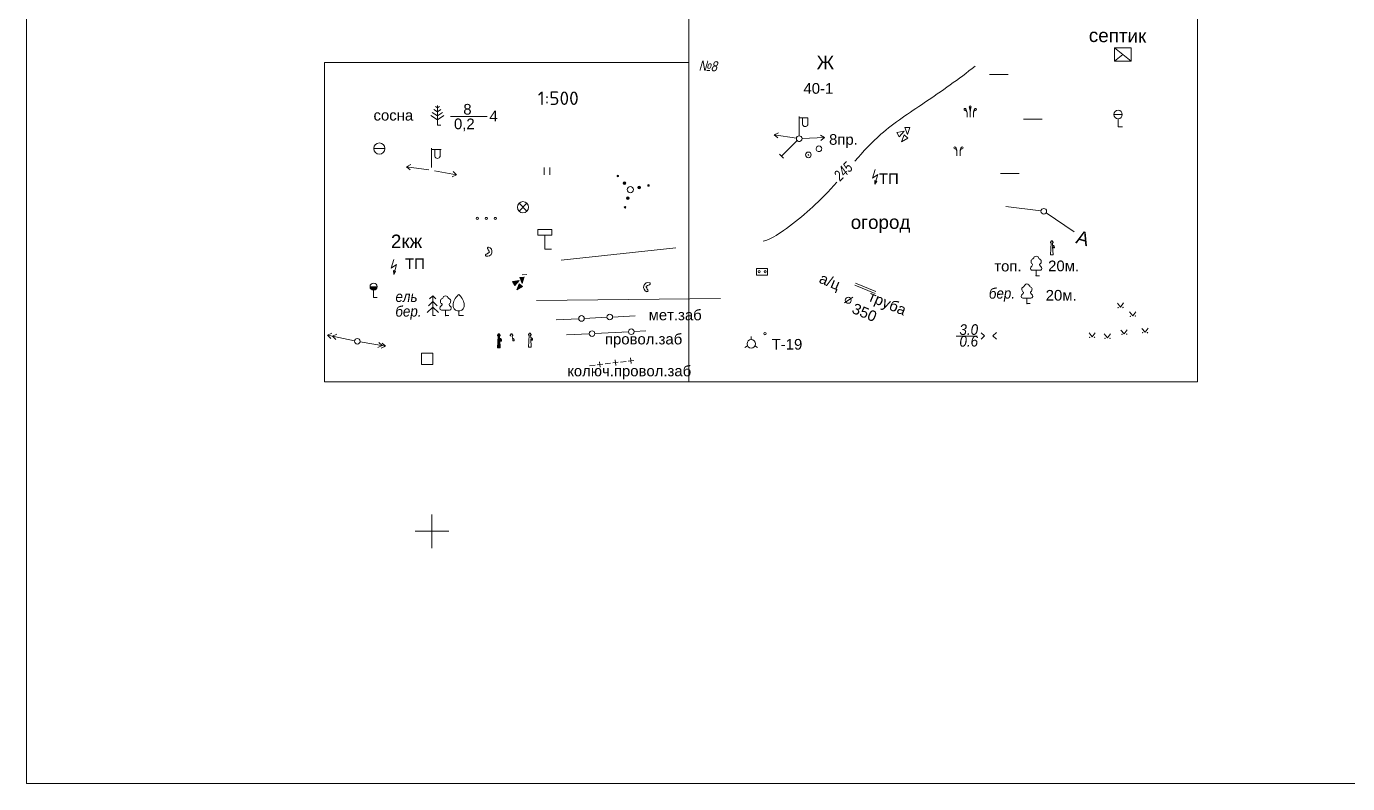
# Model space of a CAD drawing. Header units: metres. Extents: x 5191936 to 10384803, y 4968796 to 9938221.
# Drawn here: x 5192258.8 to 5192376.5, y 4969410.7 to 4969478.1 of the extents above; entities that cross this region are included whole.
import ezdxf
from ezdxf.enums import TextEntityAlignment as Align

# ---------------------------------------------------------------- set-up
doc = ezdxf.new("R2010")
doc.units = ezdxf.units.M
doc.set_wipeout_variables(frame=1)
doc.layers.get('0').update_dxf_attribs({"lineweight": 18})
doc.layers.add('Рамка и сетка', color=7, linetype='Continuous', lineweight=18)
doc.styles.add('5mm', font='simplex', dxfattribs={"height": 5})
doc.styles.add('SHRFT', font='ariali.ttf', dxfattribs={"width": 0.875})
doc.styles.get("Standard").update_dxf_attribs({"font": 'arial.ttf', "width": 0.8, "oblique": 13, "height": 0.9})
doc.linetypes.add('Заборы деревянные1', pattern='A,2.5,[130,ltypeshp.shx,S=0.4,R=0,X=0,Y=-0.4],2.5', length=5)

# ---------------------------------------------------------------- blocks, each defined once
blk = doc.blocks.new('A$C0BF34929')
h = blk.add_hatch(color=256)
h.paths.add_polyline_path([(0, 0.22, 1), (0.39, 0.22, 1)])
h.paths.add_polyline_path([(1.99, 0.2, 1), (1.6, 0.2, 1)])
h.paths.add_polyline_path([(3.2, 0.2, 1), (3.59, 0.2, 1)])
for centre in [(0.2, 0.22), (1.8, 0.2), (3.4, 0.2)]:
    blk.add_circle(centre, 0.197)
blk = doc.blocks.new('A$C5C74050A')
h = blk.add_hatch(color=256)
h.paths.add_polyline_path([(-0.6, 1.9), (-6.6, 1), (-4.6, -2.5)])
h.paths.add_polyline_path([(2.4, -3.5), (-0.7, -1), (-2.8, -6.6)])
h.paths.add_polyline_path([(3.8, 5), (-0.1, 4.8), (2.1, -0.8)])
for p, q in [((-0.6, 1.9), (-6.6, 1)), ((-6.6, 1), (-4.6, -2.5)), ((-4.6, -2.5), (-0.6, 1.9)), ((-0.1, 4.8), (2.1, -0.8)), ((2.1, -0.8), (3.8, 5)), ((-0.7, -1), (-2.8, -6.6)), ((-2.8, -6.6), (2.4, -3.5)), ((2.4, -3.5), (-0.7, -1))]:
    blk.add_line(p, q)
blk = doc.blocks.new('A$C0DC17849')
blk.add_hatch(color=256).paths.add_polyline_path([(0.32, 0.95), (-0.31, 0.95, 1)])
for p, q in [((-0.31, 0.95), (0.32, 0.95)), ((0, 0.63), (0, 0)), ((0, 0), (0.34, 0))]:
    blk.add_line(p, q)
blk.add_circle((0.01, 0.95), 0.319)
blk = doc.blocks.new('11_Лес_Естеств500')
at = {"color": 0}
blk.add_wipeout([(1, 0), (0.87, 0.5), (0.5, 0.87), (0, 1), (-0.5, 0.87), (-0.87, 0.5), (-1, 0), (-0.87, -0.5), (-0.5, -0.87), (0, -1), (0.5, -0.87), (0.87, -0.5)], dxfattribs=at)
for start_param, end_param in [(3.926991, 7.068583), (0.785398, 3.926991)]:
    blk.add_ellipse((0, 0), major_axis=(-0.707, 0.707), ratio=1, start_param=start_param, end_param=end_param, dxfattribs=at)
blk = doc.blocks.new('444444444')
at = {"ltscale": 0.2}
h = blk.add_hatch(color=256, dxfattribs=at)
edge = h.paths.add_edge_path()
edge.add_arc((169772.46, 557985.27), 0.0713, 120, 480)
h = blk.add_hatch(color=256, dxfattribs=at)
edge = h.paths.add_edge_path()
edge.add_arc((169773.04, 557984.64), 0.119, 120, 480)
h = blk.add_hatch(color=256, dxfattribs=at)
edge = h.paths.add_edge_path()
edge.add_arc((169774.36, 557984.24), 0.119, 0, 360)
h = blk.add_hatch(color=256, dxfattribs=at)
edge = h.paths.add_edge_path()
edge.add_arc((169775.19, 557984.43), 0.0713, 120, 480)
h = blk.add_hatch(color=256, dxfattribs=at)
edge = h.paths.add_edge_path()
edge.add_arc((169773.35, 557983.3), 0.119, 0, 360)
h = blk.add_hatch(color=256, dxfattribs=at)
edge = h.paths.add_edge_path()
edge.add_arc((169773.1, 557982.48), 0.0713, 0, 360)
for centre, radius in [((169772.46, 557985.27), 0.0713), ((169773.04, 557984.64), 0.119), ((169773.58, 557984.06), 0.275), ((169774.36, 557984.24), 0.119), ((169775.19, 557984.43), 0.0713), ((169773.35, 557983.3), 0.119), ((169773.1, 557982.48), 0.0713)]:
    blk.add_circle(centre, radius, dxfattribs=at)
blk = doc.blocks.new('A$C2DB67165')
at = {"linetype": 'Continuous'}
for p, q in [((-1.86, 0.53), (-2.23, 0.33)), ((-1.91, 0.06), (-2.23, 0.33)), ((-2.23, 0.33), (-0.25, 0.03))]:
    blk.add_line(p, q, dxfattribs=at)
blk = doc.blocks.new('A$C49260C2C')
at = {"linetype": 'Continuous'}
for p in [(0.25, 0), (1.89, 0.31), (1.91, -0.17)]:
    blk.add_line(p, (2.24, 0.08), dxfattribs=at)
blk = doc.blocks.new('A$C0C2F7919')
for p, q in [((0, 0.25), (0, 1.97)), ((0, 1.85), (0.75, 1.85))]:
    blk.add_line(p, q)
for points in [[(0.28, 1.85), (0.28, 1.25)], [(0.75, 1.23), (0.75, 1.85)]]:
    blk.add_lwpolyline(points)
blk.add_arc((0.52, 1.3), 0.24, 192.0766, 342.8307)
blk = doc.blocks.new('A$C7F940618')
for p, q in [((-0.75, 0.6), (0.75, -0.6)), ((-0.75, -0.6), (-0.75, 0.6)), ((-0.75, 0.6), (0.75, 0.6)), ((0, 0), (-0.75, -0.6)), ((0.75, 0.6), (0.75, -0.6)), ((0.75, -0.6), (-0.75, -0.6))]:
    blk.add_line(p, q)
blk = doc.blocks.new('A$C229A3EC1')
blk.add_line((0.75, -0.6), (-0.75, -0.6))
blk.add_blockref('A$C7F940618', (0, 0))
blk = doc.blocks.new('A$C12995845')
for p, q in [((-0.19, 0.48), (0.19, 0.48)), ((0, 0), (0, 0.48)), ((0, 0), (0.3, 0))]:
    blk.add_line(p, q)
for points, start_tangent, end_tangent in [([(0, 1.75), (-0.17, 1.67), (-0.25, 1.53), (-0.34, 1.46), (-0.44, 1.37), (-0.45, 1.22), (-0.4, 1.1), (-0.31, 1.01), (-0.34, 0.9), (-0.44, 0.8), (-0.48, 0.74), (-0.48, 0.55), (-0.19, 0.48)], (-0.966024, -0.258451), (0.999929, 0.011947)), ([(0, 1.75), (0.17, 1.67), (0.25, 1.53), (0.34, 1.46), (0.44, 1.37), (0.45, 1.22), (0.4, 1.1), (0.31, 1.01), (0.34, 0.9), (0.44, 0.8), (0.48, 0.74), (0.48, 0.55), (0.19, 0.48)], (0.966024, -0.258451), (-0.999929, 0.011947))]:
    blk.add_spline(points, degree=3, dxfattribs=dict(start_tangent=start_tangent, end_tangent=end_tangent))
blk.add_point((0, 0))
blk = doc.blocks.new('A$C15EC5BA6')
for p, q in [((0, 0.962), (-0.301, 0.661)), ((0, 1.347), (-0.218, 1.129)), ((0, 1.347), (0, 0)), ((0, 1.347), (0.218, 1.129)), ((0, 0.962), (0.301, 0.661)), ((0, 0.577), (-0.385, 0.192)), ((0, 0.577), (0.385, 0.192)), ((0, 0), (0.192, 0))]:
    blk.add_line(p, q)
blk = doc.blocks.new('A$C4E5A2AC7')
for p, q in [((-0.2, 0.48), (0.2, 0.48)), ((0, 0), (0, 0.48)), ((0, 0), (0.3, 0))]:
    blk.add_line(p, q)
for points, start_tangent, end_tangent in [([(0, 1.77), (-0.17, 1.69), (-0.25, 1.55), (-0.35, 1.48), (-0.44, 1.39), (-0.45, 1.23), (-0.41, 1.11), (-0.31, 1.02), (-0.35, 0.91), (-0.44, 0.81), (-0.49, 0.75), (-0.48, 0.55), (-0.2, 0.48)], (-0.966024, -0.258451), (0.999929, 0.011947)), ([(0, 1.77), (0.17, 1.69), (0.25, 1.55), (0.35, 1.48), (0.44, 1.39), (0.45, 1.23), (0.41, 1.11), (0.31, 1.02), (0.35, 0.91), (0.44, 0.81), (0.49, 0.75), (0.48, 0.55), (0.2, 0.48)], (0.966024, -0.258451), (-0.999929, 0.011947))]:
    blk.add_spline(points, degree=3, dxfattribs=dict(start_tangent=start_tangent, end_tangent=end_tangent))
blk.add_point((0, 0))
blk = doc.blocks.new('A$C37542DDF')
for q in [(0, 0.43), (0.43, 0)]:
    blk.add_line((0, 0), q)
for points, start_tangent, end_tangent in [([(0, 1.9), (-0.23, 1.64), (-0.47, 1.18), (-0.49, 0.82), (-0.35, 0.54), (-0.23, 0.47), (0, 0.43)], (-0.724286, -0.6895), (1, 0)), ([(0, 1.9), (0.23, 1.64), (0.47, 1.18), (0.49, 0.82), (0.35, 0.54), (0.23, 0.47), (0, 0.43)], (0.724286, -0.6895), (-1, 0))]:
    blk.add_spline(points, degree=3, dxfattribs=dict(start_tangent=start_tangent, end_tangent=end_tangent))
blk = doc.blocks.new('A$C265969BE')
for p, q in [((-0.19, -0.16), (-1.58, -1.57)), ((-1.4, -1.74), (-1.76, -1.39))]:
    blk.add_line(p, q)
blk = doc.blocks.new('AUDIT_I_111022101855-3')
blk.add_wipeout([(0.95, 0), (0.82, 0.47), (0.47, 0.82), (0, 0.95), (-0.48, 0.82), (-0.82, 0.47), (-0.95, 0), (-0.82, -0.48), (-0.48, -0.82), (0, -0.95), (0.47, -0.82), (0.82, -0.48)])
blk = doc.blocks.new('04_КолСмБензопр')
at = {"color": 0, "xscale": 1.052599999999984, "yscale": 1.052599999999984}
blk.add_blockref('AUDIT_I_111022101855-3', (0, 0), dxfattribs=at)
h = blk.add_hatch(color=0)
edge = h.paths.add_edge_path()
edge.add_ellipse((0, 0), major_axis=(0.0744, 0.0744), ratio=1, start_angle=0, end_angle=360)
at = {"color": 0}
for major_axis in [(0.707, 0.707), (0.0744, 0.0744)]:
    blk.add_ellipse((0, 0), major_axis=major_axis, ratio=1, start_param=5.497787, end_param=11.780972, dxfattribs=at)
blk = doc.blocks.new('A$C01CE7903')
for q in [(-0.28, 0.36), (0.28, 0.35)]:
    blk.add_line((0, 0), q)
for centre in [(-0.22, -0.04), (0.22, -0.04)]:
    blk.add_circle(centre, 0.0185)
blk = doc.blocks.new('A$C48A63957')
h = blk.add_hatch(color=256)
edge = h.paths.add_edge_path()
edge.add_spline(control_points=[(0.08, 0.73), (0.08, 0.73), (0.09, 0.73), (0.1, 0.72), (0.11, 0.72), (0.11, 0.72)], knot_values=[0.007088, 0.007088, 0.007088, 0.007088, 0.025129, 0.048363, 0.0766, 0.0766, 0.0766, 0.0766], degree=3, periodic=0)
edge.add_spline(control_points=[(0.11, 0.72), (0.12, 0.7), (0.13, 0.68), (0.13, 0.64), (0.14, 0.62), (0.14, 0.61)], knot_values=[0.258256, 0.258256, 0.258256, 0.258256, 0.335223, 0.43074, 0.47135, 0.47135, 0.47135, 0.47135], degree=3, periodic=0)
edge.add_line((0.14, 0.61), (0.23, 0.61))
edge.add_line((0.23, 0.61), (0.23, 0.63))
edge.add_spline(control_points=[(0.23, 0.63), (0.23, 0.66), (0.23, 0.7), (0.22, 0.75), (0.2, 0.8), (0.16, 0.82), (0.13, 0.84), (0.11, 0.84), (0.1, 0.84)], knot_values=[0.019277, 0.019277, 0.019277, 0.019277, 0.16436, 0.259877, 0.354967, 0.43775, 0.521978, 0.575823, 0.575823, 0.575823, 0.575823], degree=3, periodic=0)
edge.add_line((0.1, 0.84), (0.07, 0.84))
edge.add_line((0.07, 0.84), (0.06, 1.06))
edge.add_line((0.06, 1.06), (0.12, 1.06))
edge.add_line((0.12, 1.06), (0.12, 1.17))
edge.add_line((0.12, 1.17), (0.06, 1.17))
edge.add_line((0.06, 1.17), (0.06, 1.25))
edge.add_line((0.06, 1.25), (-0.06, 1.25))
edge.add_line((-0.06, 1.25), (-0.06, 1.17))
edge.add_line((-0.06, 1.17), (-0.12, 1.17))
edge.add_line((-0.12, 1.17), (-0.12, 1.06))
edge.add_line((-0.12, 1.06), (-0.06, 1.06))
edge.add_line((-0.06, 1.06), (-0.12, 0))
edge.add_line((-0.12, 0), (0.12, 0))
edge.add_line((0.12, 0), (0.08, 0.73))
at = {"linetype": 'Continuous'}
for p, q in [((-0.06, 1.25), (0.06, 1.25)), ((-0.06, 1.17), (-0.06, 1.25)), ((-0.06, 1.17), (-0.06, 1.25)), ((-0.06, 1.25), (0.06, 1.25)), ((0.06, 1.17), (0.06, 1.25)), ((0.06, 1.17), (0.06, 1.25)), ((-0.12, 1.06), (-0.12, 1.17)), ((-0.12, 1.17), (-0.06, 1.17)), ((-0.12, 1.17), (-0.06, 1.17)), ((-0.12, 1.06), (-0.12, 1.17)), ((-0.06, 1.06), (-0.12, 1.06)), ((-0.06, 1.06), (-0.12, 0)), ((-0.06, 1.06), (-0.12, 0)), ((-0.06, 1.06), (-0.12, 1.06)), ((0.12, 0), (-0.12, 0)), ((0.12, 0), (-0.12, 0)), ((0.12, 1.17), (0.06, 1.17)), ((0.12, 1.17), (0.06, 1.17)), ((0.06, 1.06), (0.12, 1.06)), ((0.06, 1.06), (0.07, 0.84)), ((0.06, 1.06), (0.07, 0.84)), ((0.06, 1.06), (0.12, 1.06)), ((0.1, 0.84), (0.07, 0.84)), ((0.1, 0.84), (0.07, 0.84)), ((0.08, 0.73), (0.12, 0)), ((0.08, 0.73), (0.12, 0)), ((0.12, 1.17), (0.12, 1.06)), ((0.12, 1.17), (0.12, 1.06)), ((0.14, 0.61), (0.23, 0.61)), ((0.14, 0.61), (0.23, 0.61)), ((0.23, 0.63), (0.23, 0.61)), ((0.23, 0.63), (0.23, 0.61))]:
    blk.add_line(p, q, dxfattribs=at)
for points, knots in [([(0.11, 0.72), (0.11, 0.72), (0.1, 0.72), (0.09, 0.73), (0.08, 0.73), (0.08, 0.73)], [0.00708838, 0.00708838, 0.00708838, 0.00708838, 0.03532512, 0.05855845, 0.07659951, 0.07659951, 0.07659951, 0.07659951]), ([(0.11, 0.72), (0.11, 0.72), (0.1, 0.72), (0.09, 0.73), (0.08, 0.73), (0.08, 0.73)], [0.00708838, 0.00708838, 0.00708838, 0.00708838, 0.03532512, 0.05855845, 0.07659951, 0.07659951, 0.07659951, 0.07659951]), ([(0.1, 0.84), (0.11, 0.84), (0.13, 0.84), (0.16, 0.82), (0.2, 0.8), (0.22, 0.75), (0.23, 0.7), (0.23, 0.66), (0.23, 0.63)], [0.0192771, 0.0192771, 0.0192771, 0.0192771, 0.0731216, 0.1573495, 0.240133, 0.3352229, 0.4307402, 0.5758226, 0.5758226, 0.5758226, 0.5758226]), ([(0.1, 0.84), (0.11, 0.84), (0.13, 0.84), (0.16, 0.82), (0.2, 0.8), (0.22, 0.75), (0.23, 0.7), (0.23, 0.66), (0.23, 0.63)], [0.0192771, 0.0192771, 0.0192771, 0.0192771, 0.0731216, 0.1573495, 0.240133, 0.3352229, 0.4307402, 0.5758226, 0.5758226, 0.5758226, 0.5758226]), ([(0.11, 0.72), (0.12, 0.7), (0.13, 0.68), (0.13, 0.64), (0.14, 0.62), (0.14, 0.61)], [0.2582558, 0.2582558, 0.2582558, 0.2582558, 0.3352229, 0.4307402, 0.4713503, 0.4713503, 0.4713503, 0.4713503]), ([(0.11, 0.72), (0.12, 0.7), (0.13, 0.68), (0.13, 0.64), (0.14, 0.62), (0.14, 0.61)], [0.2582558, 0.2582558, 0.2582558, 0.2582558, 0.3352229, 0.4307402, 0.4713503, 0.4713503, 0.4713503, 0.4713503])]:
    blk.add_open_spline(points, degree=3, knots=knots, dxfattribs=at)

msp = doc.modelspace()

# ---------------------------------------------------------------- linework, layer by layer
for p, q in [((5192344.61, 4969473.81), (5192346.27, 4969473.81)), ((5192295.41, 4969469.32), (5192295.41, 4969471.07)), ((5192342.89, 4969470.02), (5192342.89, 4969470.95)), ((5192342.6, 4969470.02), (5192342.6, 4969470.42)), ((5192343.18, 4969470.02), (5192343.18, 4969470.42)), ((5192347.64, 4969469.84), (5192349.3, 4969469.84)), ((5192355.69, 4969470.26), (5192356.44, 4969470.26)), ((5192356.06, 4969469.88), (5192356.06, 4969469.15)), ((5192295.41, 4969469.32), (5192295.71, 4969469.32)), ((5192337, 4969468.76), (5192336.34, 4969468.66)), ((5192336.34, 4969468.66), (5192336.55, 4969468.27)), ((5192336.55, 4969468.27), (5192337, 4969468.76)), ((5192337.5, 4969469.11), (5192337.05, 4969469.09)), ((5192337.05, 4969469.09), (5192337.3, 4969468.47)), ((5192337.3, 4969468.47), (5192337.5, 4969469.11)), ((5192356.06, 4969469.15), (5192356.46, 4969469.15)), ((5192336.99, 4969468.44), (5192336.75, 4969467.81)), ((5192336.75, 4969467.81), (5192337.33, 4969468.16)), ((5192337.33, 4969468.16), (5192336.99, 4969468.44)), ((5192294.9, 4969465.53), (5192294.9, 4969467.26)), ((5192294.9, 4969467.14), (5192295.76, 4969467.14)), ((5192341.69, 4969466.58), (5192341.69, 4969466.99)), ((5192341.98, 4969466.58), (5192341.98, 4969466.99)), ((5192304.94, 4969465.53), (5192304.94, 4969464.88)), ((5192305.44, 4969465.53), (5192305.44, 4969464.88)), ((5192345.58, 4969464.99), (5192347.24, 4969464.99)), ((5192303.39, 4969461.65), (5192302.69, 4969462.35)), ((5192303.39, 4969462.35), (5192302.69, 4969461.65)), ((5192349.65, 4969461.5), (5192352.15, 4969459.82)), ((5192304.35, 4969460.01), (5192304.35, 4969459.51)), ((5192305.6, 4969460.01), (5192304.35, 4969460.01)), ((5192304.35, 4969459.51), (5192304.98, 4969459.51)), ((5192304.35, 4969459.51), (5192305.6, 4969459.51)), ((5192304.98, 4969458.26), (5192304.98, 4969459.51)), ((5192305.6, 4969459.51), (5192305.6, 4969460.01)), ((5192304.98, 4969458.26), (5192305.58, 4969458.26)), ((5192303.38, 4969456.01), (5192302.98, 4969455.99)), ((5192323.83, 4969456.55), (5192323.83, 4969455.95)), ((5192324.83, 4969456.55), (5192323.83, 4969456.55)), ((5192323.83, 4969455.95), (5192324.83, 4969455.95)), ((5192324.83, 4969455.95), (5192324.83, 4969456.55)), ((5192332.61, 4969455.06), (5192334.42, 4969454.32)), ((5192332.68, 4969455.22), (5192334.49, 4969454.49)), ((5192356.29, 4969453.11), (5192356, 4969453.45)), ((5192356.29, 4969453.11), (5192356.55, 4969453.47)), ((5192357.37, 4969452.33), (5192357.08, 4969452.67)), ((5192357.37, 4969452.33), (5192357.63, 4969452.69)), ((5192309.44, 4969450.75), (5192312.44, 4969450.9)), ((5192344.17, 4969450.54), (5192343.85, 4969450.82)), ((5192344.91, 4969450.54), (5192345.23, 4969450.83)), ((5192353.74, 4969450.46), (5192353.47, 4969450.81)), ((5192353.74, 4969450.46), (5192354.02, 4969450.81)), ((5192356.61, 4969450.72), (5192356.32, 4969451.06)), ((5192356.61, 4969450.72), (5192356.87, 4969451.08)), ((5192358.46, 4969450.87), (5192358.17, 4969451.21)), ((5192358.46, 4969450.87), (5192358.73, 4969451.23)), ((5192285.63, 4969450.61), (5192286.07, 4969450.52)), ((5192290.79, 4969449.61), (5192288.52, 4969450.02)), ((5192341.63, 4969450.52), (5192343.5, 4969450.52)), ((5192344.17, 4969450.54), (5192343.85, 4969450.26)), ((5192344.91, 4969450.54), (5192345.23, 4969450.26)), ((5192312.63, 4969448.57), (5192312.69, 4969448.08)), ((5192308.97, 4969447.88), (5192309.47, 4969447.94)), ((5192309.65, 4969447.97), (5192310.15, 4969448.02)), ((5192309.87, 4969448.24), (5192309.93, 4969447.75)), ((5192310.35, 4969448.05), (5192310.85, 4969448.11)), ((5192311.03, 4969448.13), (5192311.53, 4969448.19)), ((5192311.25, 4969448.41), (5192311.31, 4969447.91)), ((5192311.73, 4969448.21), (5192312.23, 4969448.27)), ((5192312.41, 4969448.3), (5192312.91, 4969448.35))]:
    msp.add_line(p, q)
at = {"ltscale": 0.2}
for p, q in [((5192295.41, 4969470.84), (5192295.23, 4969470.97)), ((5192295.41, 4969470.84), (5192295.59, 4969470.97)), ((5192295.41, 4969469.79), (5192294.83, 4969470.18)), ((5192295.41, 4969470.14), (5192294.96, 4969470.45)), ((5192295.41, 4969470.49), (5192295.1, 4969470.71)), ((5192295.41, 4969470.49), (5192295.73, 4969470.71)), ((5192295.41, 4969470.14), (5192295.86, 4969470.45)), ((5192295.41, 4969469.79), (5192295.99, 4969470.18)), ((5192296.57, 4969470.08), (5192299.85, 4969470.08)), ((5192334.42, 4969465.35), (5192334.17, 4969464.6)), ((5192334.17, 4969464.6), (5192334.66, 4969464.92)), ((5192334.4, 4969464.04), (5192334.39, 4969464.37)), ((5192334.39, 4969464.37), (5192334.53, 4969464.31)), ((5192334.66, 4969464.92), (5192334.4, 4969464.04)), ((5192334.57, 4969464.3), (5192334.4, 4969464.04)), ((5192334.53, 4969464.31), (5192334.57, 4969464.3)), ((5192349.19, 4969461.67), (5192346.05, 4969462.05)), ((5192291.53, 4969457.33), (5192291.28, 4969456.58)), ((5192291.28, 4969456.58), (5192291.78, 4969456.89)), ((5192291.78, 4969456.89), (5192291.52, 4969456.02)), ((5192291.5, 4969456.35), (5192291.65, 4969456.29)), ((5192291.52, 4969456.02), (5192291.5, 4969456.35)), ((5192291.68, 4969456.28), (5192291.52, 4969456.02)), ((5192291.65, 4969456.29), (5192291.68, 4969456.28)), ((5192332.42, 4969453.99), (5192331.68, 4969453.47)), ((5192323.05, 4969449.64), (5192322.81, 4969449.5)), ((5192323.38, 4969450.2), (5192323.38, 4969450.48)), ((5192323.7, 4969449.64), (5192323.94, 4969449.5))]:
    msp.add_line(p, q, dxfattribs=at)
at = {"linetype": 'Continuous'}
for p, q in [((5192290.24, 4969467.23), (5192289.74, 4969467.23)), ((5192290.24, 4969467.23), (5192290.74, 4969467.23)), ((5192293.04, 4969465.8), (5192292.67, 4969465.59)), ((5192293, 4969465.32), (5192292.67, 4969465.59)), ((5192292.67, 4969465.59), (5192294.65, 4969465.32)), ((5192295.14, 4969465.24), (5192297.11, 4969464.89)), ((5192296.82, 4969465.19), (5192297.11, 4969464.89)), ((5192296.73, 4969464.72), (5192297.11, 4969464.89)), ((5192350.03, 4969458.83), (5192350.03, 4969458.93)), ((5192350.03, 4969458.93), (5192350.1, 4969458.93)), ((5192350.1, 4969458.83), (5192350.03, 4969458.83)), ((5192350.1, 4969458.83), (5192350.03, 4969457.76)), ((5192350.1, 4969459.01), (5192350.21, 4969459.01)), ((5192350.1, 4969458.93), (5192350.1, 4969459.01)), ((5192350.21, 4969458.93), (5192350.21, 4969459.01)), ((5192350.28, 4969458.93), (5192350.21, 4969458.93)), ((5192350.21, 4969458.83), (5192350.28, 4969458.83)), ((5192350.21, 4969458.83), (5192350.23, 4969458.6)), ((5192350.25, 4969458.6), (5192350.23, 4969458.6)), ((5192350.23, 4969458.49), (5192350.28, 4969457.76)), ((5192350.28, 4969458.93), (5192350.28, 4969458.83)), ((5192350.29, 4969458.38), (5192350.39, 4969458.38)), ((5192350.39, 4969458.4), (5192350.39, 4969458.38)), ((5192350.28, 4969457.76), (5192350.03, 4969457.76)), ((5192286.02, 4969450.77), (5192285.63, 4969450.61)), ((5192285.92, 4969450.3), (5192285.63, 4969450.61)), ((5192286.46, 4969450.68), (5192286.07, 4969450.52)), ((5192288.03, 4969450.09), (5192286.07, 4969450.52)), ((5192286.36, 4969450.21), (5192286.07, 4969450.52)), ((5192290.11, 4969449.49), (5192290.49, 4969449.67)), ((5192290.19, 4969449.96), (5192290.49, 4969449.67)), ((5192290.49, 4969449.9), (5192290.79, 4969449.61)), ((5192301.89, 4969450.54), (5192301.89, 4969450.64)), ((5192301.89, 4969450.64), (5192301.96, 4969450.64)), ((5192301.89, 4969450.64), (5192301.96, 4969450.64)), ((5192301.89, 4969450.54), (5192301.89, 4969450.64)), ((5192301.96, 4969450.54), (5192301.89, 4969450.54)), ((5192301.96, 4969450.54), (5192301.89, 4969450.54)), ((5192301.96, 4969450.73), (5192302.07, 4969450.73)), ((5192301.96, 4969450.64), (5192301.96, 4969450.73)), ((5192301.96, 4969450.64), (5192301.96, 4969450.73)), ((5192301.96, 4969450.73), (5192302.07, 4969450.73)), ((5192302.07, 4969450.64), (5192302.07, 4969450.73)), ((5192302.07, 4969450.64), (5192302.07, 4969450.73)), ((5192302.14, 4969450.64), (5192302.07, 4969450.64)), ((5192302.14, 4969450.64), (5192302.07, 4969450.64)), ((5192302.07, 4969450.54), (5192302.14, 4969450.54)), ((5192302.07, 4969450.54), (5192302.09, 4969450.32)), ((5192302.07, 4969450.54), (5192302.09, 4969450.32)), ((5192302.07, 4969450.54), (5192302.14, 4969450.54)), ((5192302.11, 4969450.32), (5192302.09, 4969450.32)), ((5192302.11, 4969450.32), (5192302.09, 4969450.32)), ((5192302.14, 4969450.64), (5192302.14, 4969450.54)), ((5192302.14, 4969450.64), (5192302.14, 4969450.54)), ((5192302.15, 4969450.09), (5192302.25, 4969450.09)), ((5192302.15, 4969450.09), (5192302.25, 4969450.09)), ((5192302.25, 4969450.11), (5192302.25, 4969450.09)), ((5192302.25, 4969450.11), (5192302.25, 4969450.09)), ((5192303.53, 4969450.6), (5192303.53, 4969450.7)), ((5192303.53, 4969450.7), (5192303.6, 4969450.7)), ((5192303.53, 4969450.7), (5192303.6, 4969450.7)), ((5192303.53, 4969450.6), (5192303.53, 4969450.7)), ((5192303.6, 4969450.6), (5192303.53, 4969450.6)), ((5192303.6, 4969450.6), (5192303.53, 4969449.53)), ((5192303.6, 4969450.6), (5192303.53, 4969449.53)), ((5192303.6, 4969450.6), (5192303.53, 4969450.6)), ((5192303.6, 4969450.78), (5192303.72, 4969450.78)), ((5192303.6, 4969450.7), (5192303.6, 4969450.78)), ((5192303.6, 4969450.7), (5192303.6, 4969450.78)), ((5192303.6, 4969450.78), (5192303.72, 4969450.78)), ((5192303.72, 4969450.7), (5192303.72, 4969450.78)), ((5192303.72, 4969450.7), (5192303.72, 4969450.78)), ((5192303.78, 4969450.7), (5192303.72, 4969450.7)), ((5192303.78, 4969450.7), (5192303.72, 4969450.7)), ((5192303.72, 4969450.6), (5192303.78, 4969450.6)), ((5192303.72, 4969450.6), (5192303.73, 4969450.37)), ((5192303.72, 4969450.6), (5192303.73, 4969450.37)), ((5192303.72, 4969450.6), (5192303.78, 4969450.6)), ((5192303.76, 4969450.37), (5192303.73, 4969450.37)), ((5192303.76, 4969450.37), (5192303.73, 4969450.37)), ((5192303.74, 4969450.27), (5192303.78, 4969449.53)), ((5192303.74, 4969450.27), (5192303.78, 4969449.53)), ((5192303.78, 4969450.7), (5192303.78, 4969450.6)), ((5192303.78, 4969450.7), (5192303.78, 4969450.6)), ((5192303.8, 4969450.15), (5192303.89, 4969450.15)), ((5192303.8, 4969450.15), (5192303.89, 4969450.15)), ((5192303.89, 4969450.17), (5192303.89, 4969450.15)), ((5192303.89, 4969450.17), (5192303.89, 4969450.15)), ((5192290.41, 4969449.44), (5192290.79, 4969449.61)), ((5192303.78, 4969449.53), (5192303.53, 4969449.53)), ((5192303.78, 4969449.53), (5192303.53, 4969449.53))]:
    msp.add_line(p, q, dxfattribs=at)
at = {"linetype": 'Заборы деревянные1', "ltscale": 0.9}
for p, q in [((5192306.43, 4969457.27), (5192316.66, 4969458.38)), ((5192304.25, 4969453.7), (5192320.64, 4969453.86))]:
    msp.add_line(p, q, dxfattribs=at)
at = {"ltscale": 1.188}
for p, q in [((5192308, 4969452.07), (5192305.99, 4969451.97)), ((5192310.52, 4969452.2), (5192308.5, 4969452.09)), ((5192313.03, 4969452.32), (5192311.02, 4969452.22)), ((5192312.44, 4969450.9), (5192311.96, 4969450.87)), ((5192313.97, 4969450.98), (5192312.94, 4969450.92)), ((5192308.94, 4969450.72), (5192306.93, 4969450.62))]:
    msp.add_line(p, q, dxfattribs=at)
at = {"color": 6, "ltscale": 20, "flags": 128}
msp.add_lwpolyline([(5192258.8, 4969575.28), (5192487.32, 4969575.28), (5192487.32, 4969410.66), (5192258.8, 4969410.66)], close=True, dxfattribs=at)
at = {"color": 102, "flags": 128}
msp.add_lwpolyline([(5192317.82, 4969481.72), (5192363.13, 4969481.72), (5192363.13, 4969446.45), (5192317.82, 4969446.45)], close=True, dxfattribs=at)
at = {"flags": 128}
for points in [[(5192285.34, 4969474.9), (5192317.82, 4969474.9), (5192317.82, 4969446.45), (5192285.34, 4969446.45)], [(5192323.83, 4969456.55), (5192324.83, 4969456.55), (5192324.83, 4969455.95), (5192323.83, 4969455.95)], [(5192294.01, 4969448.99), (5192295.01, 4969448.99), (5192295.01, 4969447.99), (5192294.01, 4969447.99)]]:
    msp.add_lwpolyline(points, close=True, dxfattribs=at)
for points in [[(5192295.19, 4969467.14), (5192295.19, 4969466.54)], [(5192295.65, 4969466.52), (5192295.65, 4969467.14)]]:
    msp.add_lwpolyline(points, dxfattribs=at)
for centre, radius in [((5192342.89, 4969470.95), 0.0874), ((5192342.42, 4969470.72), 0.0874), ((5192343.36, 4969470.72), 0.0874), ((5192356.06, 4969470.26), 0.375), ((5192341.52, 4969467.28), 0.0874), ((5192342.16, 4969467.28), 0.0874), ((5192303.04, 4969462), 0.5), ((5192324.08, 4969456.26), 0.0986), ((5192324.62, 4969456.25), 0.0986), ((5192308.25, 4969452.09), 0.25), ((5192310.77, 4969452.22), 0.25), ((5192356.07, 4969453.06), 0.0185), ((5192356.51, 4969453.07), 0.0185), ((5192357.16, 4969452.28), 0.0185), ((5192357.59, 4969452.3), 0.0185), ((5192309.19, 4969450.74), 0.25), ((5192312.69, 4969450.91), 0.25), ((5192358.25, 4969450.82), 0.0185), ((5192358.68, 4969450.83), 0.0185), ((5192353.53, 4969450.41), 0.0185), ((5192353.96, 4969450.41), 0.0185), ((5192356.4, 4969450.67), 0.0185), ((5192356.83, 4969450.69), 0.0185)]:
    msp.add_circle(centre, radius)
at = {"linetype": 'Continuous'}
for centre, radius in [((5192290.24, 4969467.23), 0.5), ((5192327.65, 4969468.11), 0.25), ((5192349.44, 4969461.64), 0.25), ((5192288.28, 4969450.06), 0.25)]:
    msp.add_circle(centre, radius, dxfattribs=at)
at = {"ltscale": 0.2}
for centre, radius in [((5192332.02, 4969453.71), 0.263), ((5192324.59, 4969450.74), 0.103), ((5192323.38, 4969449.83), 0.375)]:
    msp.add_circle(centre, radius, dxfattribs=at)
msp.add_arc((5192295.42, 4969466.59), 0.24, 192.0766, 342.8307)
at = {"color": 36, "ltscale": 0.2}
for centre, start, end in [((5192299.86, 4969458.06), 253.6114, 342.0522), ((5192299.85, 4969458.03), 346.9265, 75.3673)]:
    msp.add_arc(centre, 0.433, start, end, dxfattribs=at)
at = {"ltscale": 0.2}
for centre, start, end in [((5192314.21, 4969454.89), 163.8265, 252.2674), ((5192314.2, 4969454.86), 70.5114, 158.9523)]:
    msp.add_arc(centre, 0.433, start, end, dxfattribs=at)
at = {"color": 36}
for points, knots in [([(5192343.33, 4969474.56), (5192341.86, 4969473.42), (5192339.05, 4969471.42), (5192335.18, 4969468.94), (5192333.35, 4969466.95), (5192332.61, 4969466.11)], [35.021302, 35.021302, 35.021302, 35.021302, 46.186362, 55.723241, 62.401797, 62.401797, 62.401797, 62.401797]), ([(5192330.99, 4969464.24), (5192330.76, 4969463.97), (5192329.32, 4969462.38), (5192327.21, 4969460.51), (5192325.1, 4969459.15), (5192324.45, 4969458.97)], [67.328845, 67.328845, 67.328845, 67.328845, 69.471218, 80.186507, 84.245892, 84.245892, 84.245892, 84.245892])]:
    msp.add_open_spline(points, degree=3, knots=knots, dxfattribs=at)
for points, start_tangent, end_tangent in [([(5192342.8, 4969470.95), (5192342.89, 4969470.48)], (0.301482, -0.953472), (0, -1)), ([(5192342.98, 4969470.95), (5192342.89, 4969470.48)], (-0.301482, -0.953472), (0, -1)), ([(5192342.42, 4969470.63), (5192342.53, 4969470.58), (5192342.6, 4969470.42)], (0.997724, -0.067425), (0.309455, -0.950914)), ([(5192342.49, 4969470.77), (5192342.6, 4969470.42)], (0.543405, -0.839471), (0, -1)), ([(5192343.29, 4969470.77), (5192343.18, 4969470.42)], (-0.543405, -0.839471), (0, -1)), ([(5192343.36, 4969470.63), (5192343.25, 4969470.58), (5192343.18, 4969470.42)], (-0.997724, -0.067425), (-0.309455, -0.950914)), ([(5192341.58, 4969467.34), (5192341.69, 4969466.99)], (0.543405, -0.839471), (0, -1)), ([(5192342.1, 4969467.34), (5192341.98, 4969466.99)], (-0.543405, -0.839471), (0, -1)), ([(5192341.52, 4969467.2), (5192341.62, 4969467.15), (5192341.69, 4969466.99)], (0.997724, -0.067425), (0.309455, -0.950914)), ([(5192342.16, 4969467.2), (5192342.05, 4969467.15), (5192341.98, 4969466.99)], (-0.997724, -0.067425), (-0.309455, -0.950914))]:
    msp.add_spline(points, degree=3, dxfattribs=dict(start_tangent=start_tangent, end_tangent=end_tangent))
at = {"color": 36, "ltscale": 0.2}
for points in [[(5192299.74, 4969457.65), (5192299.72, 4969457.65), (5192299.7, 4969457.7), (5192299.68, 4969457.78), (5192299.79, 4969457.83), (5192299.88, 4969457.87), (5192299.98, 4969457.94), (5192300.03, 4969457.97), (5192300.06, 4969457.99)], [(5192299.96, 4969458.45), (5192299.94, 4969458.45), (5192299.9, 4969458.42), (5192299.85, 4969458.36), (5192299.91, 4969458.26), (5192299.97, 4969458.18), (5192300.01, 4969458.07), (5192300.04, 4969458.02), (5192300.06, 4969457.99)]]:
    msp.add_open_spline(points, degree=3, knots=[0, 0, 0, 0, 0.142295, 0.265698, 0.43783, 0.771694, 0.887175, 1.11557, 1.11557, 1.11557, 1.11557], dxfattribs=at)
at = {"linetype": 'Continuous'}
for points, knots in [([(5192350.26, 4969458.48), (5192350.26, 4969458.48), (5192350.25, 4969458.49), (5192350.24, 4969458.49), (5192350.24, 4969458.49), (5192350.23, 4969458.49)], [0.00708838, 0.00708838, 0.00708838, 0.00708838, 0.03532512, 0.05855845, 0.07659951, 0.07659951, 0.07659951, 0.07659951]), ([(5192350.25, 4969458.6), (5192350.26, 4969458.6), (5192350.28, 4969458.6), (5192350.32, 4969458.59), (5192350.35, 4969458.56), (5192350.37, 4969458.52), (5192350.38, 4969458.46), (5192350.38, 4969458.42), (5192350.39, 4969458.4)], [0.0192771, 0.0192771, 0.0192771, 0.0192771, 0.0731216, 0.1573495, 0.240133, 0.3352229, 0.4307402, 0.5758226, 0.5758226, 0.5758226, 0.5758226]), ([(5192350.26, 4969458.48), (5192350.27, 4969458.47), (5192350.28, 4969458.44), (5192350.29, 4969458.4), (5192350.29, 4969458.38), (5192350.29, 4969458.38)], [0.2582558, 0.2582558, 0.2582558, 0.2582558, 0.3352229, 0.4307402, 0.4713503, 0.4713503, 0.4713503, 0.4713503]), ([(5192302.13, 4969450.19), (5192302.12, 4969450.2), (5192302.11, 4969450.2), (5192302.1, 4969450.21), (5192302.1, 4969450.21), (5192302.1, 4969450.21)], [0.00708838, 0.00708838, 0.00708838, 0.00708838, 0.03532512, 0.05855845, 0.07659951, 0.07659951, 0.07659951, 0.07659951]), ([(5192302.13, 4969450.19), (5192302.12, 4969450.2), (5192302.11, 4969450.2), (5192302.1, 4969450.21), (5192302.1, 4969450.21), (5192302.1, 4969450.21)], [0.00708838, 0.00708838, 0.00708838, 0.00708838, 0.03532512, 0.05855845, 0.07659951, 0.07659951, 0.07659951, 0.07659951]), ([(5192302.11, 4969450.32), (5192302.12, 4969450.32), (5192302.14, 4969450.32), (5192302.18, 4969450.3), (5192302.22, 4969450.28), (5192302.23, 4969450.23), (5192302.24, 4969450.18), (5192302.25, 4969450.14), (5192302.25, 4969450.11)], [0.0192771, 0.0192771, 0.0192771, 0.0192771, 0.0731216, 0.1573495, 0.240133, 0.3352229, 0.4307402, 0.5758226, 0.5758226, 0.5758226, 0.5758226]), ([(5192302.11, 4969450.32), (5192302.12, 4969450.32), (5192302.14, 4969450.32), (5192302.18, 4969450.3), (5192302.22, 4969450.28), (5192302.23, 4969450.23), (5192302.24, 4969450.18), (5192302.25, 4969450.14), (5192302.25, 4969450.11)], [0.0192771, 0.0192771, 0.0192771, 0.0192771, 0.0731216, 0.1573495, 0.240133, 0.3352229, 0.4307402, 0.5758226, 0.5758226, 0.5758226, 0.5758226]), ([(5192302.13, 4969450.19), (5192302.13, 4969450.18), (5192302.14, 4969450.16), (5192302.15, 4969450.12), (5192302.15, 4969450.1), (5192302.15, 4969450.09)], [0.2582558, 0.2582558, 0.2582558, 0.2582558, 0.3352229, 0.4307402, 0.4713503, 0.4713503, 0.4713503, 0.4713503]), ([(5192302.13, 4969450.19), (5192302.13, 4969450.18), (5192302.14, 4969450.16), (5192302.15, 4969450.12), (5192302.15, 4969450.1), (5192302.15, 4969450.09)], [0.2582558, 0.2582558, 0.2582558, 0.2582558, 0.3352229, 0.4307402, 0.4713503, 0.4713503, 0.4713503, 0.4713503]), ([(5192303.77, 4969450.25), (5192303.77, 4969450.25), (5192303.76, 4969450.26), (5192303.75, 4969450.26), (5192303.74, 4969450.27), (5192303.74, 4969450.27)], [0.00708838, 0.00708838, 0.00708838, 0.00708838, 0.03532512, 0.05855845, 0.07659951, 0.07659951, 0.07659951, 0.07659951]), ([(5192303.77, 4969450.25), (5192303.77, 4969450.25), (5192303.76, 4969450.26), (5192303.75, 4969450.26), (5192303.74, 4969450.27), (5192303.74, 4969450.27)], [0.00708838, 0.00708838, 0.00708838, 0.00708838, 0.03532512, 0.05855845, 0.07659951, 0.07659951, 0.07659951, 0.07659951]), ([(5192303.76, 4969450.37), (5192303.76, 4969450.37), (5192303.79, 4969450.37), (5192303.82, 4969450.36), (5192303.86, 4969450.33), (5192303.88, 4969450.29), (5192303.89, 4969450.23), (5192303.89, 4969450.19), (5192303.89, 4969450.17)], [0.0192771, 0.0192771, 0.0192771, 0.0192771, 0.0731216, 0.1573495, 0.240133, 0.3352229, 0.4307402, 0.5758226, 0.5758226, 0.5758226, 0.5758226]), ([(5192303.76, 4969450.37), (5192303.76, 4969450.37), (5192303.79, 4969450.37), (5192303.82, 4969450.36), (5192303.86, 4969450.33), (5192303.88, 4969450.29), (5192303.89, 4969450.23), (5192303.89, 4969450.19), (5192303.89, 4969450.17)], [0.0192771, 0.0192771, 0.0192771, 0.0192771, 0.0731216, 0.1573495, 0.240133, 0.3352229, 0.4307402, 0.5758226, 0.5758226, 0.5758226, 0.5758226]), ([(5192303.77, 4969450.25), (5192303.78, 4969450.24), (5192303.79, 4969450.21), (5192303.79, 4969450.18), (5192303.8, 4969450.15), (5192303.8, 4969450.15)], [0.2582558, 0.2582558, 0.2582558, 0.2582558, 0.3352229, 0.4307402, 0.4713503, 0.4713503, 0.4713503, 0.4713503]), ([(5192303.77, 4969450.25), (5192303.78, 4969450.24), (5192303.79, 4969450.21), (5192303.79, 4969450.18), (5192303.8, 4969450.15), (5192303.8, 4969450.15)], [0.2582558, 0.2582558, 0.2582558, 0.2582558, 0.3352229, 0.4307402, 0.4713503, 0.4713503, 0.4713503, 0.4713503])]:
    msp.add_open_spline(points, degree=3, knots=knots, dxfattribs=at)
at = {"ltscale": 0.2}
for points in [[(5192314.34, 4969455.27), (5192314.36, 4969455.26), (5192314.38, 4969455.21), (5192314.39, 4969455.13), (5192314.28, 4969455.08), (5192314.19, 4969455.05), (5192314.09, 4969454.99), (5192314.04, 4969454.96), (5192314.01, 4969454.94)], [(5192314.08, 4969454.48), (5192314.1, 4969454.47), (5192314.14, 4969454.5), (5192314.2, 4969454.56), (5192314.14, 4969454.67), (5192314.09, 4969454.75), (5192314.04, 4969454.86), (5192314.02, 4969454.91), (5192314.01, 4969454.94)]]:
    msp.add_open_spline(points, degree=3, knots=[0, 0, 0, 0, 0.142295, 0.265698, 0.43783, 0.771694, 0.887175, 1.11557, 1.11557, 1.11557, 1.11557], dxfattribs=at)
at = {"layer": 'Рамка и сетка', "color": 116, "flags": 128}
for points in [[(5192294.93, 4969431.64), (5192294.93, 4969434.64)], [(5192293.43, 4969433.14), (5192296.43, 4969433.14)]]:
    msp.add_lwpolyline(points, dxfattribs=at)

# ---------------------------------------------------------------- block references
at = {"color": 7}
for name, p in [('A$C229A3EC1', (5192356.48, 4969475.6)), ('A$C0C2F7919', (5192327.66, 4969468.12)), ('A$C2DB67165', (5192327.65, 4969468.11)), ('444444444', (5022539.03, 4411479.51)), ('A$C12995845', (5192348.76, 4969455.9)), ('A$C0DC17849', (5192289.72, 4969453.97)), ('A$C4E5A2AC7', (5192347.94, 4969453.41)), ('A$C4E5A2AC7', (5192296.14, 4969452.35)), ('A$C37542DDF', (5192297.31, 4969452.34)), ('A$C48A63957', (5192300.89, 4969449.47)), ('A$C01CE7903', (5192355.11, 4969450.36))]:
    msp.add_blockref(name, p, dxfattribs=at)
for name, p, xscale, yscale, zscale in [('A$C0BF34929', (5192298.88, 4969460.9), 0.5, 0.5, 0.5), ('A$C5C74050A', (5192302.77, 4969455.29), 0.09999999962747097, 0.09999999962747097, 0.09999999962747097), ('A$C15EC5BA6', (5192295, 4969452.36), 1.299999999813735, 1.299999999813735, 1.299999999813735)]:
    msp.add_blockref(name, p, dxfattribs=dict(at, xscale=xscale, yscale=yscale, zscale=zscale))

# ---------------------------------------------------------------- texts
at = {"linetype": 'Continuous'}
for s, height, rotation, p in [('септик', 1.2, 359.2891, (5192353.45, 4969476.72)), ('ТП', 0.95, 359.9306, (5192334.75, 4969464.06)), ('огород', 1.2, 0.1532, (5192332.24, 4969460.06)), ('A', 1.2, 344.4684, (5192352.22, 4969458.82)), ('ТП', 0.95, 359.9306, (5192292.53, 4969456.49)), ('а/ц', 0.95, 337.1243, (5192329.34, 4969455.31)), ('труба', 0.95, 337.1243, (5192333.71, 4969453.7)), ('350', 0.95, 337.1243, (5192332.26, 4969452.62))]:
    msp.add_text(s, height=height, rotation=rotation, dxfattribs=at).set_placement(p)
for s, height, p in [('Ж', 1.2, (5192329.21, 4969474.29)), ('40-1', 0.95, (5192328.03, 4969472.11)), ('8', 0.95, (5192297.72, 4969470.25)), ('сосна', 0.95, (5192289.72, 4969469.72)), ('0,2', 0.95, (5192296.89, 4969468.95)), ('4', 0.95, (5192300.05, 4969469.65)), ('8пр.', 0.95, (5192330.31, 4969467.56)), ('2кж', 1.2, (5192291.27, 4969458.36)), ('топ.', 0.95, (5192345.03, 4969456.28)), ('20м.', 0.95, (5192349.83, 4969456.3)), ('20м.', 0.95, (5192349.61, 4969453.68)), ('мет.заб', 0.95, (5192314.23, 4969451.93)), ('провол.заб', 0.95, (5192310.34, 4969449.78)), ('колюч.провол.заб', 0.95, (5192306.99, 4969446.94))]:
    msp.add_text(s, height=height, dxfattribs=at).set_placement(p)
at = {"style": '5mm'}
msp.add_text('1:500', height=1.2, dxfattribs=at).set_placement((5192304.35, 4969471.11))
at = {"color": 36, "style": 'SHRFT', "width": 0.75}
msp.add_text('245', height=0.95, rotation=44.1246, dxfattribs=at).set_placement((5192331.3, 4969464.28))
at = {"style": 'SHRFT', "width": 0.9}
for s, p in [('бер.', (5192344.55, 4969453.85)), ('ель', (5192291.68, 4969453.56)), ('бер.', (5192291.67, 4969452.25)), ('3.0', (5192341.93, 4969450.62)), ('0.6', (5192341.93, 4969449.58))]:
    msp.add_text(s, height=0.95, rotation=0.37, dxfattribs=at).set_placement(p)
at = {"ltscale": 0.2}
msp.add_text('T-19', height=0.95, dxfattribs=at).set_placement((5192326.56, 4969449.03), align=Align.BOTTOM_CENTER)
at = {"insert": (5192318.72, 4969475.08), "char_height": 0.9, "width": 5.4421, "attachment_point": 1, "rotation": 357.1157}
msp.add_mtext('{\\fArial|b0|i0|c204|p34;№\\fArial|b0|i0|c0|p34;8}', dxfattribs=at)

# ---------------------------------------------------------------- next in the draw order: block references
at = {"color": 7, "xscale": 0.2479999996721745, "yscale": 0.2479999996721745, "zscale": 0.2479999996721745}
msp.add_blockref('11_Лес_Естеств500', (5192329.41, 4969467.21), dxfattribs=at)

# ---------------------------------------------------------------- next in the draw order: block references
at = {"color": 7}
msp.add_blockref('A$C49260C2C', (5192327.66, 4969468.12), dxfattribs=at)
at = {"color": 7, "xscale": 0.25, "yscale": 0.25, "zscale": 0.25}
msp.add_blockref('04_КолСмБензопр', (5192328.47, 4969466.66), dxfattribs=at)

# ---------------------------------------------------------------- next in the draw order: block references
msp.add_blockref('11_Лес_Естеств500', (5192327.65, 4969468.11), dxfattribs=at)

# ---------------------------------------------------------------- next in the draw order: block references
at = {"color": 7}
msp.add_blockref('A$C265969BE', (5192327.65, 4969468.11), dxfattribs=at)

doc.saveas('drawing.dxf')
